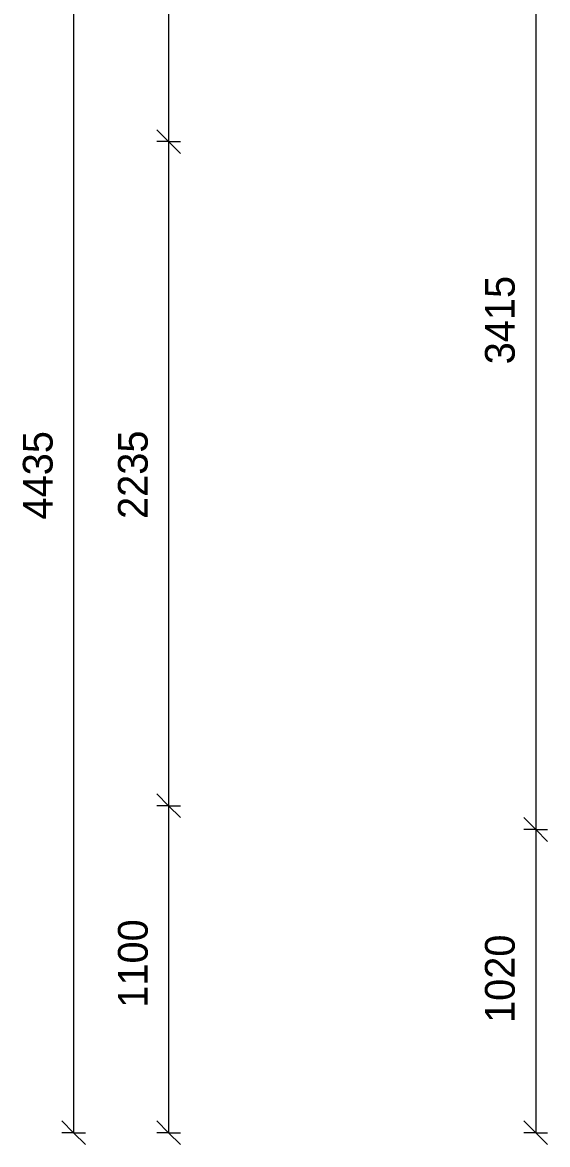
# Model space of a CAD drawing. Header units: millimetres. Extents: x -5792 to 12184, y -1888 to 8188.
# Drawn here: x -5792 to -4025, y -1435 to 2341 of the extents above; entities that cross this region are included whole.
import ezdxf

# ---------------------------------------------------------------- set-up
doc = ezdxf.new("R2010")
doc.units = ezdxf.units.MM
doc.layers.add('A-ANNO-DIMS', color=211, linetype='Continuous', lineweight=9)
doc.layers.add('A-ANNO-DIMS-40', color=211, linetype='Continuous', lineweight=9)
doc.styles.add('Nirmala UI Semilight', font='NirmalaS.ttf', dxfattribs={"height": 100})
doc.dimstyles.new('Arrow_Filled_-_2_5_NI_UI', dxfattribs={"dimscale": 304.8, "dimtxt": 104.736395, "dimasz": 0.262467, "dimexe": 0.131234, "dimexo": 0.0625, "dimgap": 0.131234, "dimtad": 1, "dimdec": 4, "dimzin": 0, "dimdsep": 46, "dimtxsty": 'Nirmala UI Semilight', "dimblk1": 'OBLIQUE', "dimblk2": 'OBLIQUE', "dimsah": 1, "dimcen": 0.09, "dimazin": 0, "dimtfac": 1, "dimtdec": 4, "dimtix": 1, "dimtmove": 0, "dimatfit": 3, "dimfxl": 0.131234, "dimfxlon": 1, "dimtvp": 1, "dimtolj": 1, "dimtzin": 0, "dimarcsym": 2})

# ---------------------------------------------------------------- blocks, each defined once
blk = doc.blocks.new('DIMBLOCK3-Elevation Front')
at = {"layer": 'A-ANNO-DIMS-40'}
for p, q in [((-5620.3, 3040), (-5660.3, 3080)), ((-5620.3, 3040), (-5660.3, 3040)), ((-5620.3, 3040), (-5620.3, -1395)), ((-5620.3, 3040), (-5580.3, 3000)), ((-5620.3, 3040), (-5580.3, 3040)), ((-5620.3, -1395), (-5660.3, -1355)), ((-5620.3, -1395), (-5660.3, -1395)), ((-5620.3, -1395), (-5580.3, -1435)), ((-5620.3, -1395), (-5580.3, -1395))]:
    blk.add_line(p, q, dxfattribs=at)
at = {"layer": 'A-ANNO-DIMS-40', "color": 0, "insert": (-5790.8, 668.3), "char_height": 100, "width": 370.196, "attachment_point": 1, "rotation": 90, "line_spacing_factor": 1.142579, "style": 'Nirmala UI Semilight'}
blk.add_mtext('4435', dxfattribs=at)
blk = doc.blocks.new('_Oblique')
at = {"color": 0, "linetype": 'ByBlock', "lineweight": -2}
blk.add_line((-0.5, -0.5), (0.5, 0.5), dxfattribs=at)
blk = doc.blocks.new('DIMBLOCK4-Elevation Front')
at = {"layer": 'A-ANNO-DIMS-40'}
for p, q in [((-5300.3, 3040), (-5340.3, 3080)), ((-5300.3, 3040), (-5340.3, 3040)), ((-5300.3, 3040), (-5300.3, 1940)), ((-5300.3, 3040), (-5260.3, 3000)), ((-5300.3, 3040), (-5260.3, 3040)), ((-5300.3, 1940), (-5340.3, 1980)), ((-5300.3, 1940), (-5340.3, 1940)), ((-5300.3, 1940), (-5260.3, 1900)), ((-5300.3, 1940), (-5260.3, 1940))]:
    blk.add_line(p, q, dxfattribs=at)
at = {"layer": 'A-ANNO-DIMS-40', "color": 0, "insert": (-5470.8, 2360.5), "char_height": 100, "width": 310.781, "attachment_point": 1, "rotation": 90, "line_spacing_factor": 1.142579, "style": 'Nirmala UI Semilight'}
blk.add_mtext('1100', dxfattribs=at)
blk = doc.blocks.new('DIMBLOCK5-Elevation Front')
at = {"layer": 'A-ANNO-DIMS-40'}
for p, q in [((-5300.3, 1940), (-5340.3, 1980)), ((-5300.3, 1940), (-5340.3, 1940)), ((-5300.3, 1940), (-5300.3, -295)), ((-5300.3, 1940), (-5260.3, 1900)), ((-5300.3, 1940), (-5260.3, 1940)), ((-5300.3, -295), (-5340.3, -255)), ((-5300.3, -295), (-5340.3, -295)), ((-5300.3, -295), (-5260.3, -335)), ((-5300.3, -295), (-5260.3, -295))]:
    blk.add_line(p, q, dxfattribs=at)
at = {"layer": 'A-ANNO-DIMS-40', "color": 0, "insert": (-5470.8, 670.2), "char_height": 100, "width": 365.625, "attachment_point": 1, "rotation": 90, "line_spacing_factor": 1.142579, "style": 'Nirmala UI Semilight'}
blk.add_mtext('2235', dxfattribs=at)
blk = doc.blocks.new('DIMBLOCK6-Elevation Front')
at = {"layer": 'A-ANNO-DIMS-40'}
for p, q in [((-5300.3, -295), (-5340.3, -255)), ((-5300.3, -295), (-5340.3, -295)), ((-5300.3, -295), (-5300.3, -1395)), ((-5300.3, -295), (-5260.3, -335)), ((-5300.3, -295), (-5260.3, -295)), ((-5300.3, -1395), (-5340.3, -1355)), ((-5300.3, -1395), (-5340.3, -1395)), ((-5300.3, -1395), (-5260.3, -1435)), ((-5300.3, -1395), (-5260.3, -1395))]:
    blk.add_line(p, q, dxfattribs=at)
at = {"layer": 'A-ANNO-DIMS-40', "color": 0, "insert": (-5470.8, -974.5), "char_height": 100, "width": 310.781, "attachment_point": 1, "rotation": 90, "line_spacing_factor": 1.142579, "style": 'Nirmala UI Semilight'}
blk.add_mtext('1100', dxfattribs=at)
blk = doc.blocks.new('DIMBLOCK36-Elevation Front')
at = {"layer": 'A-ANNO-DIMS-40'}
for p, q in [((-4065.4, 3040), (-4105.4, 3080)), ((-4065.4, 3040), (-4105.4, 3040)), ((-4065.4, 3040), (-4065.4, -375)), ((-4065.4, 3040), (-4025.4, 3000)), ((-4065.4, 3040), (-4025.4, 3040)), ((-4065.4, -375), (-4105.4, -335)), ((-4065.4, -375), (-4105.4, -375)), ((-4065.4, -375), (-4025.4, -415)), ((-4065.4, -375), (-4025.4, -375))]:
    blk.add_line(p, q, dxfattribs=at)
at = {"layer": 'A-ANNO-DIMS-40', "color": 0, "insert": (-4235.9, 1190.6), "char_height": 100, "width": 340.488, "attachment_point": 1, "rotation": 90, "line_spacing_factor": 1.142579, "style": 'Nirmala UI Semilight'}
blk.add_mtext('3415', dxfattribs=at)
blk = doc.blocks.new('DIMBLOCK37-Elevation Front')
at = {"layer": 'A-ANNO-DIMS-40'}
for p, q in [((-4065.4, -375), (-4105.4, -335)), ((-4065.4, -375), (-4105.4, -375)), ((-4065.4, -375), (-4065.4, -1395)), ((-4065.4, -375), (-4025.4, -415)), ((-4065.4, -375), (-4025.4, -375)), ((-4065.4, -1395), (-4105.4, -1355)), ((-4065.4, -1395), (-4105.4, -1395)), ((-4065.4, -1395), (-4025.4, -1435)), ((-4065.4, -1395), (-4025.4, -1395))]:
    blk.add_line(p, q, dxfattribs=at)
at = {"layer": 'A-ANNO-DIMS-40', "color": 0, "insert": (-4235.9, -1025.9), "char_height": 100, "width": 338.203, "attachment_point": 1, "rotation": 90, "line_spacing_factor": 1.142579, "style": 'Nirmala UI Semilight'}
blk.add_mtext('1020', dxfattribs=at)

msp = doc.modelspace()

# ---------------------------------------------------------------- dimensions: what is measured, and where the dimension line sits
at = {"layer": 'A-ANNO-DIMS'}
for base, p1, p2, override, picture, middle in [((-5620.31798, -1395), (-5580.31798, 3040), (-5580.31798, -1395), {"dimpost": '<>', "dimfxl": 4435}, 'DIMBLOCK3-Elevation Front', (-5712.02649, 822.5)), ((-5300.31798, 1940), (-5260.31798, 3040), (-5260.31798, 1940), {"dimpost": '<>', "dimfxl": 1100}, 'DIMBLOCK4-Elevation Front', (-5392.27056, 2490)), ((-4065.41765, -375), (-4025.41765, 3040), (-4025.41765, -375), {"dimpost": '<>', "dimfxl": 3415}, 'DIMBLOCK36-Elevation Front', (-4157.4051, 1332.5)), ((-5300.31798, -295), (-5260.31798, 1940), (-5260.31798, -295), {"dimpost": '<>', "dimfxl": 2235}, 'DIMBLOCK5-Elevation Front', (-5392.02649, 822.5)), ((-5300.31798, -1395), (-5260.31798, -295), (-5260.31798, -1395), {"dimpost": '<>', "dimfxl": 1100}, 'DIMBLOCK6-Elevation Front', (-5392.27056, -845)), ((-4065.41765, -1395), (-4025.41765, -375), (-4025.41765, -1395), {"dimpost": '<>', "dimfxl": 1020}, 'DIMBLOCK37-Elevation Front', (-4157.37023, -885))]:
    dim = msp.add_linear_dim(base=base, p1=p1, p2=p2, angle=90, dimstyle='Arrow_Filled_-_2_5_NI_UI', override=override, dxfattribs=at)
    dim.commit()
    dim.dimension.update_dxf_attribs({"geometry": picture, "text_midpoint": middle})

doc.saveas('drawing.dxf')
